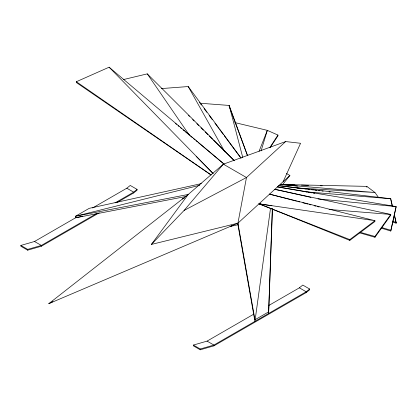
<?xml version="1.0" encoding="UTF-8"?>
<svg xmlns="http://www.w3.org/2000/svg" width="417" height="417" viewBox="0 0 417 417"><rect width="100%" height="100%" fill="white"/><g stroke="black" fill="none" stroke-linecap="round" stroke-linejoin="round"><path stroke-width="0.63" d="M272.478 208.922L268.605 313.485L272.306 208.594M270.503 208.432L254.933 321.377L237.94 224.747L237.94 223.168L246.473 177.527L285.666 141.561L300.568 143.281L283.159 181.666M381.435 228.182L390.76 231.023L396.15 206.592L277.461 186.894L306.975 191.987M390.76 231.023L396.15 206.592L317.999 198.909M261.094 150.86L267.323 130.359L234.797 122.577M259.066 151.298L267.323 130.359L277.936 135.061L277.936 135.848L270.133 147.628M269.903 147.467L277.936 135.061M359.371 232.769L374.956 237.263L374.956 236.475L390.76 214.442L274.829 189.313L276.122 189.417M374.956 237.263L390.76 215.235L390.76 214.442L329.107 209.475M286.526 173.54L289.893 175.484L237.94 223.168L151.392 244.43L188.218 194.463L223.366 164.183L285.666 141.561M282.22 185.028L289.893 175.484M184.1 210.434L223.366 164.183L246.473 177.527L184.1 210.434L151.392 244.43M92.584 207.968L126.815 188.208L130.234 185.445L137.073 189.391L137.073 190.178L133.654 192.941L117.333 202.365M137.073 189.391L133.654 192.154L115.082 202.876M268.981 305.374L299.37 287.829L302.789 285.066L309.623 289.012L309.623 289.799L306.203 292.562L213.911 345.849L200.238 349.795L193.399 345.849L193.399 345.062L207.077 341.111L253.786 314.147M309.623 289.012L306.203 291.775L213.911 345.062L200.238 349.008L193.399 345.062M268.605 311.906L254.933 319.797L237.94 223.168L48.789 303.665L188.218 194.463L75.545 216.23L75.545 217.81L34.522 241.49L20.85 245.441L20.85 246.228L27.689 250.174L41.361 246.228L99.324 212.764M349.811 239.603L374.956 220.687L374.956 221.474L349.811 240.39L259.02 203.824L260.317 203.929L259.02 203.824L349.811 239.603L349.811 240.39M97.072 213.275L41.361 245.441L27.689 249.387L20.85 245.441M230.486 226.405L231.623 225.779M182.484 198.956L184.377 197.997M48.789 303.665L52.87 301.627M210.997 174.931L76.347 82.509L76.347 81.722L109.113 67.205L224.054 164.048M182.724 198.831L183.881 198.367M199.722 185.263L75.545 216.23L89.217 208.338L201.39 183.616M123.5 79.553L147.274 73.866L233.947 160.295M82.53 216.23L75.545 217.81L186.31 196.412M230.158 226.483L237.94 224.747M161.348 88.586L188.218 86.543L241.026 158.069M378.339 197.215L374.956 192.498L366.809 186.368L280.099 184.476L297.519 186.097M294.981 184.94L280.099 184.476L374.956 192.498L296.961 188.015M301.449 185.138L308.57 185.357M320.22 185.716L322.159 185.779M200.374 103.254L229.168 105.444L247.542 155.593M305.916 191.841L390.76 198.737L392.46 206.201M296.534 201.145L269.559 194.15L270.852 194.275M303.237 188.708L278.78 185.685L390.76 198.737L390.76 199.529M304.519 188.87L306.453 189.104M307.741 189.266L309.669 189.506M311.603 189.74L313.532 189.98M314.819 190.142L316.748 190.381M318.682 190.616L319.969 190.778M321.898 191.017L323.185 191.174M328.977 191.893L330.264 192.049M271.9 205.784L259.02 203.824L262.137 204.721L259.02 203.824L374.956 220.687L269.559 194.15M308.257 192.211L309.539 192.43M310.821 192.654L312.104 192.873M313.391 193.097L314.673 193.316M274.829 189.313L310.936 197.387M297.79 201.468L299.672 201.958M302.81 202.771L307.824 204.069M309.08 204.398L310.962 204.883M314.1 205.696L315.982 206.186M317.238 206.509L319.12 206.999M392.376 221.349L396.15 222.381L396.15 223.168L392.397 222.12M359.913 232.238L374.956 236.475M381.435 227.458L390.76 230.231M126.815 188.208L133.654 192.154L133.654 192.941M299.37 287.829L306.203 291.775L306.203 292.562M34.522 241.49L41.361 245.441L41.361 246.228M207.077 341.111L213.911 345.062L213.911 345.849M76.347 81.722L211.038 174.9M175.547 123.562L176.547 124.396M178.043 125.653L179.044 126.487M180.54 127.743L181.541 128.577M183.037 129.828L184.538 131.084M185.539 131.918L187.035 133.174M188.036 134.008L189.532 135.264M190.533 136.098L192.529 137.766M193.53 138.606L195.026 139.857M196.026 140.696L197.522 141.947M198.523 142.781L223.997 164.09M188.494 115.436L189.422 116.353M192.664 119.559L194.056 120.935M196.834 123.682L198.685 125.517M201.004 127.805L203.319 130.099M205.169 131.928L207.953 134.681M209.339 136.051L212.581 139.262M213.509 140.175L234.354 160.795M196.198 156.38L213.066 173.503M109.113 67.205L213.103 173.477M199.467 102.426L201.406 105.027M204.121 108.67L206.837 112.314M209.162 115.436L212.263 119.601M214.979 123.244L218.857 128.446M219.634 129.489L223.512 134.691M224.289 135.733L240.963 158.111M147.274 73.866L189.292 135.056M188.218 86.543L224.805 151.804M247.489 155.635L229.168 106.231L229.168 105.444L242.762 157.49M394.305 214.291L396.15 222.381M390.901 200.15L392.314 206.347M394.3 215.057L396.15 223.168M366.809 186.368L366.809 187.16M200.238 349.008L200.238 349.795M27.689 249.387L27.689 250.174"/></g></svg>
